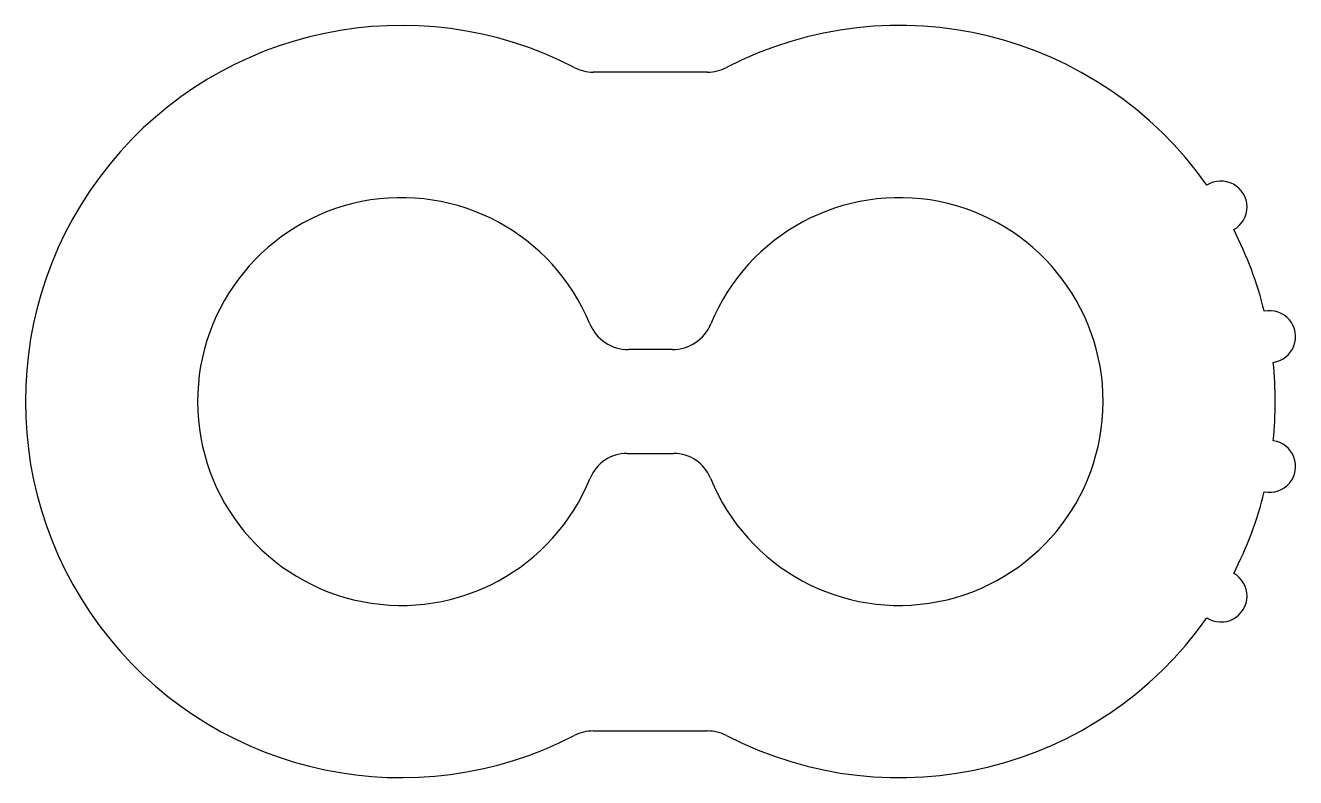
# Model space of a CAD drawing. Header units: inches. Extents: x -12.2 to 12.3, y 0 to 14.5.
import ezdxf

# ---------------------------------------------------------------- set-up
doc = ezdxf.new("R2010")
doc.units = ezdxf.units.IN
doc.header["$MEASUREMENT"] = 0

msp = doc.modelspace()

# ---------------------------------------------------------------- linework, layer by layer
at = {"color": 7, "linetype": 'Continuous'}
for p, q in [((-0.091, 13.607), (-1.215, 13.607)), ((0.988, 13.607), (-0.091, 13.607)), ((-1.215, 0.907), (0.136, 0.907)), ((0.136, 0.907), (0.988, 0.907))]:
    msp.add_line(p, q, dxfattribs=at)
at = {"color": 7}
for p, q in [((0.312, 8.257), (-0.54, 8.257)), ((-0.56, 6.257), (0.332, 6.257))]:
    msp.add_line(p, q, dxfattribs=at)
at = {"color": 7, "linetype": 'Continuous'}
for centre, radius, start, end in [((-4.914, 7.257), 7.25, 62.6478, 297.3522), ((4.686, 7.257), 7.25, 35.0996, 117.3522), ((-1.215, 14.407), 0.8, 242.6478, 270), ((0.988, 14.407), 0.8, 270, 297.3522), ((10.891, 11.007), 0.5, 299.1713, 123.1235), ((4.686, 7.257), 7.25, 13.8804, 27.1952), ((11.828, 8.507), 0.5, 277.9521, 101.9043), ((4.686, 7.257), 7.25, 354.024, 5.976), ((11.828, 6.007), 0.5, 258.0957, 82.0479), ((4.686, 7.257), 7.25, 332.8048, 346.1196), ((10.891, 3.507), 0.5, 236.8765, 60.8287), ((4.686, 7.257), 7.25, 242.6478, 324.9004), ((-1.215, 0.107), 0.8, 90, 117.3522), ((0.988, 0.107), 0.8, 62.6478, 90)]:
    msp.add_arc(centre, radius, start, end, dxfattribs=at)
at = {"color": 7}
for centre, radius, start, end in [((-4.914, 7.257), 3.93, 22.3677, 337.877), ((4.686, 7.257), 3.93, 202.123, 157.6323), ((-0.54, 9.057), 0.8, 202.3677, 270), ((0.312, 9.057), 0.8, 270, 337.6323), ((-0.56, 5.487), 0.77, 90, 157.877), ((0.332, 5.487), 0.77, 22.123, 90)]:
    msp.add_arc(centre, radius, start, end, dxfattribs=at)

doc.saveas('drawing.dxf')
